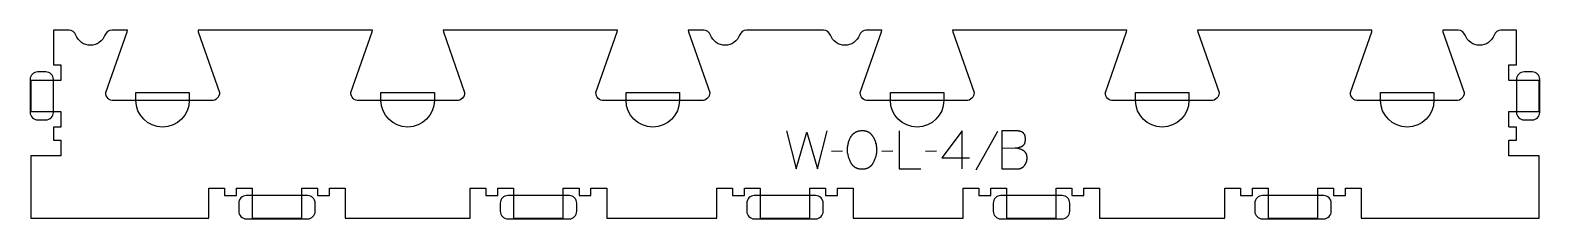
# Model space of a CAD drawing. Extents: x -600 to 600, y -70 to 80.
import ezdxf

# ---------------------------------------------------------------- set-up
doc = ezdxf.new("R2010")
doc.units = 0
for name, color, linetype in [('1_ANYTOOL_1MMDEEP_LABELS_S', 2, 'CONTINUOUS'), ('4_ANYTOOL_CUTTHROUGH_OUTSI', 5, 'CONTINUOUS'), ('5_ANYTOOL_HALF_MILL_9MM_IN', 3, 'CONTINUOUS')]:
    doc.layers.add(name, color=color, linetype=linetype)

msp = doc.modelspace()

# ---------------------------------------------------------------- linework, layer by layer
at = {"layer": '1_ANYTOOL_1MMDEEP_LABELS_S'}
for p, q in [((169, -0.5), (151.8, -31.2)), ((45.6, -16.1), (36.9, -16.2)), ((85.7, -16.1), (76.9, -16.2)), ((120.6, -16.1), (111.8, -16.2)), ((124.8, -21.3), (146.6, -21.3))]:
    msp.add_line(p, q, dxfattribs=at)
for points in [[(1.3, 0), (9, -30), (17.4, -0.9), (25.9, -30), (33.4, 0)], [(90.8, 0), (90.8, -30), (107.9, -30)], [(140.8, -30), (140.9, 0), (124.8, -21.3)], [(172.5, 0), (172.5, -30), (182.1, -30), (184.7, -30.1), (184.9, -30.1), (185.1, -30.1), (185.3, -30.1), (185.6, -30.1), (185.8, -30.1), (186, -30), (186.2, -30), (186.4, -30), (186.6, -29.9), (186.8, -29.9), (187, -29.8), (187.2, -29.8), (187.4, -29.7), (187.6, -29.7), (187.8, -29.6), (187.9, -29.5), (188.1, -29.4), (188.3, -29.3), (188.5, -29.2), (188.6, -29.1), (188.8, -29), (189, -28.9), (189.1, -28.8), (189.3, -28.7), (189.4, -28.6), (189.6, -28.4), (189.7, -28.3), (189.9, -28.1), (190, -28), (190.2, -27.8), (190.3, -27.7), (190.4, -27.5), (190.7, -27.2), (190.8, -27), (190.9, -26.8), (191, -26.6), (191.1, -26.5), (191.2, -26.3), (191.3, -26.1), (191.4, -25.9), (191.5, -25.7), (191.6, -25.6), (191.7, -25.4), (191.8, -25.2), (191.8, -25), (191.9, -24.8), (192, -24.6), (192.1, -24.4), (192.1, -24.3), (192.2, -24.1), (192.2, -23.9), (192.3, -23.7), (192.3, -23.5), (192.3, -23.3), (192.4, -23.1), (192.4, -22.9), (192.4, -22.7), (192.5, -22.5), (192.5, -22.3), (192.5, -22.1), (192.5, -21.9), (192.5, -21.7), (192.5, -21.5), (192.5, -21.2), (192.5, -21), (192.5, -20.7), (192.5, -20.5), (192.4, -20.3), (192.4, -20), (192.4, -19.8), (192.3, -19.6), (192.3, -19.4), (192.2, -19.2), (192.2, -18.9), (192.1, -18.7), (192, -18.5), (192, -18.4), (191.9, -18.2), (191.8, -18), (191.7, -17.9), (191.7, -17.8), (191.6, -17.7), (191.6, -17.6), (191.5, -17.5), (191.5, -17.5), (191.4, -17.4), (191.4, -17.3), (191.3, -17.2), (191.3, -17.1), (191.2, -17), (191.1, -17), (191.1, -16.9), (191, -16.8), (190.9, -16.7), (190.9, -16.7), (190.8, -16.6), (190.7, -16.5), (190.7, -16.5), (190.6, -16.4), (190.5, -16.3), (190.4, -16.2), (190.4, -16.2), (190.3, -16.1), (190.1, -16), (190, -15.9), (189.8, -15.8), (189.6, -15.6), (189.2, -15.4), (188.9, -15.2), (188.5, -15), (188.1, -14.8), (187.7, -14.7), (187.3, -14.5), (186.9, -14.4), (186.5, -14.2), (186.1, -14.1), (185.7, -14), (185.2, -13.9), (184.8, -13.8), (184.4, -13.7), (183.9, -13.6), (183.5, -13.6), (183, -13.5)], [(172.5, -13.7), (183, -13.5), (183.4, -13.5), (183.8, -13.5), (184.2, -13.4), (184.6, -13.4), (184.9, -13.3), (185.3, -13.2), (185.7, -13.1), (186, -13.1), (186.4, -12.9), (186.7, -12.8), (187.1, -12.7), (187.4, -12.6), (187.7, -12.5), (188.1, -12.3), (188.4, -12.2), (188.7, -12), (188.8, -12), (188.9, -11.9), (188.9, -11.9), (189, -11.8), (189.1, -11.8), (189.2, -11.7), (189.2, -11.7), (189.3, -11.6), (189.4, -11.6), (189.4, -11.5), (189.5, -11.4), (189.6, -11.4), (189.6, -11.3), (189.7, -11.3), (189.7, -11.2), (189.8, -11.1), (189.9, -11.1), (189.9, -11), (190, -10.9), (190, -10.9), (190.1, -10.8), (190.1, -10.7), (190.2, -10.7), (190.2, -10.6), (190.3, -10.5), (190.3, -10.4), (190.4, -10.3), (190.4, -10.3), (190.5, -10.2), (190.5, -10.1), (190.6, -10), (190.6, -9.9), (190.6, -9.8), (190.7, -9.8), (190.7, -9.6), (190.8, -9.4), (190.9, -9.2), (190.9, -9), (191, -8.8), (191, -8.6), (191.1, -8.4), (191.1, -8.2), (191.1, -7.9), (191.2, -7.7), (191.2, -7.5), (191.2, -7.2), (191.2, -7), (191.2, -6.7), (191.2, -6.5), (191.2, -6.1), (191.2, -5.9), (191.2, -5.7), (191.2, -5.5), (191.2, -5.3), (191.1, -5.1), (191.1, -5), (191.1, -4.8), (191.1, -4.6), (191, -4.4), (191, -4.3), (191, -4.1), (190.9, -3.9), (190.9, -3.8), (190.8, -3.6), (190.8, -3.5), (190.7, -3.3), (190.6, -3.2), (190.6, -3.1), (190.5, -2.9), (190.4, -2.8), (190.4, -2.7), (190.3, -2.5), (190.2, -2.4), (190.1, -2.3), (190, -2.2), (189.9, -2), (189.9, -1.9), (189.8, -1.8), (189.7, -1.7), (189.6, -1.6), (189.5, -1.5), (189.3, -1.4), (189.2, -1.3), (189.1, -1.2), (189, -1.2), (188.9, -1.1), (188.7, -1), (188.6, -0.9), (188.5, -0.8), (188.3, -0.8), (188.2, -0.7), (188.1, -0.6), (187.9, -0.6), (187.8, -0.5), (187.6, -0.5), (187.5, -0.4), (187.3, -0.4), (187.1, -0.3), (187, -0.3), (186.8, -0.2), (186.6, -0.2), (186.5, -0.2), (186.3, -0.1), (186.1, -0.1), (185.9, -0.1), (185.7, -0.1), (185.5, 0), (185.4, 0), (185, 0), (184.5, 0), (172.5, 0)]]:
    msp.add_lwpolyline(points, dxfattribs=at)
msp.add_lwpolyline([(61.7, 0.3), (62.1, 0.3), (62.5, 0.3), (62.8, 0.3), (63, 0.3), (63.2, 0.2), (63.3, 0.2), (63.5, 0.2), (63.7, 0.2), (63.8, 0.1), (64, 0.1), (64.2, 0.1), (64.3, 0), (64.5, 0), (64.6, -0.1), (64.8, -0.1), (65, -0.2), (65.1, -0.2), (65.3, -0.3), (65.4, -0.4), (65.6, -0.4), (65.7, -0.5), (65.9, -0.6), (66, -0.6), (66.1, -0.7), (66.3, -0.8), (66.4, -0.9), (66.5, -1), (66.7, -1.1), (67.1, -1.3), (67.3, -1.5), (67.6, -1.7), (67.8, -1.9), (68.1, -2.1), (68.3, -2.4), (68.5, -2.6), (68.7, -2.8), (68.9, -3.1), (69.1, -3.3), (69.3, -3.5), (69.5, -3.8), (69.7, -4.1), (69.9, -4.3), (70.1, -4.6), (70.4, -5.2), (70.6, -5.5), (70.7, -5.8), (70.9, -6.1), (71, -6.4), (71.2, -6.7), (71.3, -7), (71.4, -7.3), (71.5, -7.6), (71.7, -7.9), (71.8, -8.2), (71.9, -8.6), (72, -8.9), (72.1, -9.2), (72.1, -9.6), (72.4, -10.6), (72.5, -11.3), (72.6, -11.9), (72.7, -12.6), (72.8, -13.2), (72.8, -13.9), (72.8, -14.5), (72.9, -15.2), (72.8, -15.8), (72.8, -16.4), (72.8, -17.1), (72.7, -17.7), (72.6, -18.4), (72.5, -19), (72.3, -19.6), (72.2, -20.3), (72, -20.9), (71.8, -21.5), (71.5, -22.2), (71.3, -22.8), (71, -23.5), (70.7, -24.1), (70.4, -24.7), (70.1, -25.4), (69.9, -25.7), (69.7, -26), (69.5, -26.3), (69.3, -26.6), (69.1, -26.8), (68.9, -27.1), (68.7, -27.4), (68.5, -27.6), (68.4, -27.7), (68.3, -27.8), (68.2, -28), (68, -28.1), (67.9, -28.2), (67.8, -28.3), (67.7, -28.4), (67.6, -28.5), (67.4, -28.6), (67.3, -28.7), (67.2, -28.8), (67.1, -28.9), (66.9, -28.9), (66.8, -29), (66.7, -29.1), (66.5, -29.2), (66.4, -29.3), (66.2, -29.4), (66.1, -29.4), (66, -29.5), (65.8, -29.6), (65.7, -29.6), (65.5, -29.7), (65.4, -29.8), (65.2, -29.8), (65.1, -29.9), (64.9, -29.9), (64.8, -30), (64.5, -30.1), (64.1, -30.2), (63.8, -30.2), (63.5, -30.3), (63.2, -30.3), (62.8, -30.4), (62.5, -30.4), (62.1, -30.5), (61.7, -30.5), (61.4, -30.5), (61, -30.5), (60.6, -30.5), (60.2, -30.4), (59.9, -30.4), (59.5, -30.3), (59.2, -30.3), (58.8, -30.2), (58.5, -30.1), (58.2, -30.1), (57.8, -30), (57.7, -29.9), (57.5, -29.9), (57.4, -29.8), (57.2, -29.7), (57.1, -29.7), (56.9, -29.6), (56.8, -29.5), (56.6, -29.5), (56.5, -29.4), (56.3, -29.3), (56.2, -29.3), (56, -29.2), (55.9, -29.1), (55.8, -29), (55.6, -28.9), (55.5, -28.8), (55.4, -28.7), (55.2, -28.6), (55.1, -28.5), (55, -28.4), (54.9, -28.3), (54.7, -28.2), (54.6, -28.1), (54.5, -28), (54.4, -27.9), (54.2, -27.8), (54.1, -27.7), (54, -27.6), (53.9, -27.4), (53.8, -27.3), (53.6, -27), (53.4, -26.8), (53.2, -26.5), (53, -26.2), (52.8, -25.9), (52.6, -25.6), (52.4, -25.3), (52.1, -24.6), (51.8, -24), (51.5, -23.3), (51.2, -22.7), (51, -22), (50.7, -21.4), (50.5, -20.7), (50.4, -20.1), (50.2, -19.4), (50.1, -18.8), (49.9, -18.1), (49.8, -17.5), (49.8, -16.8), (49.7, -16.2), (49.7, -15.5), (49.7, -14.9), (49.7, -14.2), (49.7, -13.5), (49.8, -12.8), (49.9, -12.1), (50, -11.5), (50.1, -10.8), (50.2, -10.1), (50.4, -9.5), (50.6, -8.8), (50.8, -8.2), (51, -7.6), (51.3, -6.9), (51.6, -6.3), (51.9, -5.7), (52.2, -5.1), (52.5, -4.5), (52.7, -4.2), (52.9, -3.9), (53.1, -3.6), (53.3, -3.4), (53.5, -3.1), (53.8, -2.9), (54, -2.6), (54.2, -2.4), (54.3, -2.3), (54.4, -2.2), (54.6, -2.1), (54.7, -1.9), (54.8, -1.8), (54.9, -1.7), (55.1, -1.6), (55.2, -1.5), (55.3, -1.5), (55.5, -1.4), (55.6, -1.3), (55.7, -1.2), (55.9, -1.1), (56, -1), (56.2, -0.9), (56.3, -0.9), (56.4, -0.8), (56.6, -0.7), (56.9, -0.6), (57.2, -0.5), (57.5, -0.3), (57.8, -0.2), (58.1, -0.1), (58.5, 0), (58.8, 0), (59.1, 0.1), (59.5, 0.2), (59.8, 0.2), (60.2, 0.3), (60.6, 0.3), (60.9, 0.3), (61.3, 0.3)], close=True, dxfattribs=at)
at = {"layer": '4_ANYTOOL_CUTTHROUGH_OUTSI'}
msp.add_lwpolyline([(-569.3, 80.1), (-581.8, 80.1), (-581.8, 52.6), (-576, 52.6, -0.414214), (-575.8, 52.4), (-575.8, 40.4, -0.414214), (-576, 40.1), (-599.8, 40.1), (-599.8, 15.6), (-576, 15.6, -0.414214), (-575.8, 15.4), (-575.8, 3.4, -0.414214), (-576, 3.1), (-581.8, 3.1), (-581.8, -7.4), (-576, -7.4, -0.414214), (-575.8, -7.6), (-575.8, -19.6, -0.414214), (-576, -19.9), (-599.8, -19.9), (-599.8, -69.4), (-458.3, -69.4), (-458.3, -45.6, -0.414214), (-458, -45.4), (-446, -45.4, -0.414214), (-445.8, -45.6), (-445.8, -51.4), (-436.3, -51.4), (-436.3, -45.6, -0.414214), (-436, -45.4), (-424, -45.4, -0.414214), (-423.8, -45.6), (-423.8, -69.4), (-384.3, -69.4), (-384.3, -45.6, -0.414214), (-384, -45.4), (-372, -45.4, -0.414214), (-371.8, -45.6), (-371.8, -51.4), (-362.3, -51.4), (-362.3, -45.6, -0.414214), (-362, -45.4), (-350, -45.4, -0.414214), (-349.8, -45.6), (-349.8, -69.4), (-250.3, -69.4), (-250.3, -45.6, -0.414214), (-250, -45.4), (-238, -45.4, -0.414214), (-237.8, -45.6), (-237.8, -51.4), (-228.3, -51.4), (-228.3, -45.6, -0.414214), (-228, -45.4), (-216, -45.4, -0.414214), (-215.8, -45.6), (-215.8, -69.4), (-176.3, -69.4), (-176.3, -45.6, -0.414214), (-176, -45.4), (-164, -45.4, -0.414214), (-163.8, -45.6), (-163.8, -51.4), (-154.3, -51.4), (-154.3, -45.6, -0.414214), (-154, -45.4), (-142, -45.4, -0.414214), (-141.8, -45.6), (-141.8, -69.4), (-54.3, -69.4), (-54.3, -45.6, -0.414214), (-54, -45.4), (-42, -45.4, -0.414214), (-41.8, -45.6), (-41.8, -51.4), (-32.3, -51.4), (-32.3, -45.6, -0.414214), (-32, -45.4), (-20, -45.4, -0.414214), (-19.8, -45.6), (-19.8, -69.4), (19.7, -69.4), (19.7, -45.6, -0.414214), (20, -45.4), (32, -45.4, -0.414214), (32.2, -45.6), (32.2, -51.4), (41.7, -51.4), (41.7, -45.6, -0.414214), (42, -45.4), (54, -45.4, -0.414214), (54.2, -45.6), (54.2, -69.4), (141.7, -69.4), (141.7, -45.6, -0.414214), (142, -45.4), (154, -45.4, -0.414214), (154.2, -45.6), (154.2, -51.4), (163.7, -51.4), (163.7, -45.6, -0.414214), (164, -45.4), (176, -45.4, -0.414214), (176.2, -45.6), (176.2, -69.4), (215.7, -69.4), (215.7, -45.6, -0.414214), (216, -45.4), (228, -45.4, -0.414214), (228.2, -45.6), (228.2, -51.4), (237.7, -51.4), (237.7, -45.6, -0.414214), (238, -45.4), (250, -45.4, -0.414214), (250.2, -45.6), (250.2, -69.4), (349.7, -69.4), (349.7, -45.6, -0.414214), (350, -45.4), (362, -45.4, -0.414214), (362.2, -45.6), (362.2, -51.4), (371.7, -51.4), (371.7, -45.6, -0.414214), (372, -45.4), (384, -45.4, -0.414214), (384.2, -45.6), (384.2, -69.4), (423.7, -69.4), (423.7, -45.6, -0.414214), (424, -45.4), (436, -45.4, -0.414214), (436.2, -45.6), (436.2, -51.4), (445.7, -51.4), (445.7, -45.6, -0.414214), (446, -45.4), (458, -45.4, -0.414214), (458.2, -45.6), (458.2, -69.4), (599.7, -69.4), (599.7, -19.9), (576, -19.9, -0.414214), (575.7, -19.6), (575.7, -7.6, -0.414214), (576, -7.4), (581.7, -7.4), (581.7, 3.1), (576, 3.1, -0.414214), (575.7, 3.4), (575.7, 15.4, -0.414214), (576, 15.6), (599.7, 15.6), (599.7, 40.1), (576, 40.1, -0.414214), (575.7, 40.4), (575.7, 52.4, -0.414214), (576, 52.6), (581.7, 52.6), (581.7, 80.1), (569.3, 80.1, 0.317837), (563.9, 76.3, -0.707107), (540.8, 76.3, 0.317837), (535.4, 80.1), (523, 80.1), (523.2, 78.8), (540.1, 30.5), (540.1, 30.4, -0.414214), (533.9, 24.1), (455.9, 24.1, -0.414214), (449.6, 30.4), (449.7, 30.5), (466.6, 78.8), (466.8, 80.1), (328.1, 80.1), (328.3, 78.8), (345.2, 30.5), (345.2, 30.4, -0.414214), (339, 24.1), (261, 24.1, -0.414214), (254.7, 30.4), (254.8, 30.5), (271.7, 78.8), (271.9, 80.1), (133.2, 80.1), (133.4, 78.8), (150.3, 30.5), (150.3, 30.4, -0.414214), (144.1, 24.1), (66.1, 24.1, -0.414214), (59.8, 30.4), (59.9, 30.5), (76.8, 78.8), (77, 80.1), (64.6, 80.1, 0.317837), (59.2, 76.3, -0.707107), (36.1, 76.3, 0.317837), (30.7, 80.1), (-30.7, 80.1, 0.317837), (-36.1, 76.3, -0.707107), (-59.2, 76.3, 0.317837), (-64.6, 80.1), (-77, 80.1), (-76.8, 78.8), (-59.9, 30.5), (-59.9, 30.4, -0.414214), (-66.1, 24.1), (-144.1, 24.1, -0.414214), (-150.4, 30.4), (-150.3, 30.5), (-133.4, 78.8), (-133.2, 80.1), (-271.9, 80.1), (-271.7, 78.8), (-254.8, 30.5), (-254.8, 30.4, -0.414214), (-261, 24.1), (-339, 24.1, -0.414214), (-345.3, 30.4), (-345.2, 30.5), (-328.3, 78.8), (-328.1, 80.1), (-466.8, 80.1), (-466.6, 78.8), (-449.7, 30.5), (-449.7, 30.4, -0.414214), (-455.9, 24.1), (-533.9, 24.1, -0.414214), (-540.2, 30.4), (-540.1, 30.5), (-523.2, 78.8), (-523, 80.1), (-535.4, 80.1, 0.317837), (-540.8, 76.3, -0.707107), (-563.9, 76.3, 0.317837)], format="xyb", close=True, dxfattribs=at)
at = {"layer": '5_ANYTOOL_HALF_MILL_9MM_IN'}
for points in [[(-594.3, 47, 0.414214), (-600.3, 41), (-600.3, 14.8, 0.414214), (-594.3, 8.8), (-587.8, 8.8, 0.414214), (-581.8, 14.8), (-581.8, 41, 0.414214), (-587.8, 47)], [(587.7, 47, 0.414214), (581.7, 41), (581.7, 14.8, 0.414214), (587.7, 8.8), (594.2, 8.8, 0.414214), (600.2, 14.8), (600.2, 41, 0.414214), (594.2, 47)], [(-473.7, 24.4, -1), (-516.2, 24.4), (-516.2, 30.6), (-473.7, 30.6)], [(-278.8, 24.4, -1), (-321.3, 24.4), (-321.3, 30.6), (-278.8, 30.6)], [(-83.9, 24.4, -1), (-126.4, 24.4), (-126.4, 30.6), (-83.9, 30.6)], [(126.3, 24.4, -1), (83.8, 24.4), (83.8, 30.6), (126.3, 30.6)], [(321.2, 24.4, -1), (278.7, 24.4), (278.7, 30.6), (321.2, 30.6)], [(516.1, 24.4, -1), (473.6, 24.4), (473.6, 30.6), (516.1, 30.6)], [(-428.4, -51.4, 0.414214), (-434.4, -57.4), (-434.4, -63.9, 0.414214), (-428.4, -69.9), (-379.6, -69.9, 0.414214), (-373.6, -63.9), (-373.6, -57.4, 0.414214), (-379.6, -51.4)], [(-220.4, -51.4, 0.414214), (-226.4, -57.4), (-226.4, -63.9, 0.414214), (-220.4, -69.9), (-171.6, -69.9, 0.414214), (-165.6, -63.9), (-165.6, -57.4, 0.414214), (-171.6, -51.4)], [(-24.4, -51.4, 0.414214), (-30.4, -57.4), (-30.4, -63.9, 0.414214), (-24.4, -69.9), (24.4, -69.9, 0.414214), (30.4, -63.9), (30.4, -57.4, 0.414214), (24.4, -51.4)], [(171.6, -51.4, 0.414214), (165.6, -57.4), (165.6, -63.9, 0.414214), (171.6, -69.9), (220.4, -69.9, 0.414214), (226.4, -63.9), (226.4, -57.4, 0.414214), (220.4, -51.4)], [(379.6, -51.4, 0.414214), (373.6, -57.4), (373.6, -63.9, 0.414214), (379.6, -69.9), (428.4, -69.9, 0.414214), (434.4, -63.9), (434.4, -57.4, 0.414214), (428.4, -51.4)]]:
    msp.add_lwpolyline(points, format="xyb", close=True, dxfattribs=at)

doc.saveas('drawing.dxf')
